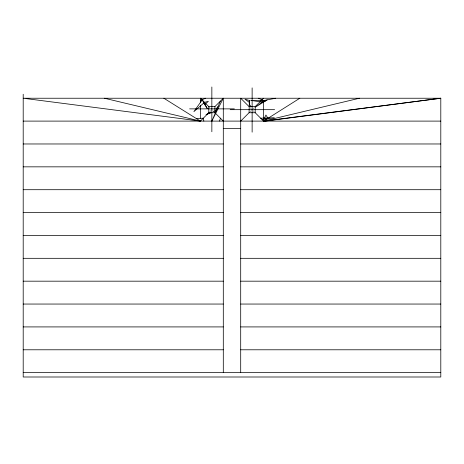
<?xml version="1.0" encoding="UTF-8"?>
<svg xmlns="http://www.w3.org/2000/svg" width="464" height="464" viewBox="0 0 464 464"><rect width="100%" height="100%" fill="white"/><g stroke="black" fill="none" stroke-linecap="round" stroke-linejoin="round"><path stroke-width="0.35" stroke-dasharray="2.32 1.74" d="M209.815 111.708L211.34 110.183M250.096 111.708L251.117 110.687M252.642 109.162L254.168 107.636M212.953 111.598L214.206 111.053M250.096 107.636L251.117 108.651M253.153 110.687L254.168 111.708M208.794 106.616L209.815 107.636M212.872 110.687L213.887 111.708"/><path stroke-width="0.7" d="M249.371 102.44L244.992 99.192L249.342 100.456L249.081 112.723L240.7 121.104M215.714 112.073L216.468 108.419L218.057 106.587M219.605 121.104L220.383 118.204L214.907 112.723L208.794 112.723L200.419 121.104L23.2 98.235L440.8 98.235L440.8 377L23.2 377L23.2 94.25M223.3 98.235L220.383 101.135L211.857 121.104L223.3 98.235L223.3 372.65M264.486 118.065L265.913 115.02L267.838 118.082M201.875 100.421L193.871 111.644L204.154 102.701L200.419 98.235L200.419 102.59M200.419 98.235L208.794 106.616L214.907 106.616L220.383 101.135M265.367 121.104L440.8 98.235L263.569 121.104L255.188 112.723L255.188 106.616L263.569 98.235M264.271 100.439L255.531 107.051L267.142 99.882M263.569 101.807L263.569 121.104L299.825 98.235M211.068 112.421L206.039 114.608L211.335 112.601M214.838 110.78L216.091 110.235M200.419 100.456L205.61 98.235M214.641 111.348L215.969 110.844M203.963 102.451L208.359 101.367L204.989 104.261L203.336 102.608L207.205 108.402L203.319 101.135M263.569 121.104L359.42 98.235M260.669 101.135L275.662 98.235M262.119 119.654L274.328 117.74L260.669 118.204M196.266 118.506L203.319 118.204L203.847 121.104M255.188 106.616L249.081 106.616L240.7 98.235L240.7 372.65M189.619 108.872L234.337 108.872M230.196 109.672L274.618 109.672M249.081 112.723L255.188 112.723M23.2 121.104L440.8 121.104M223.3 128.354L240.7 128.354M23.2 143.973L223.3 143.973M240.7 143.973L440.8 143.973M23.2 166.843L223.3 166.843M240.7 166.843L440.8 166.843M23.2 189.706L223.3 189.706M240.7 189.706L440.8 189.706M23.2 212.576L223.3 212.576M240.7 212.576L440.8 212.576M23.2 235.445L223.3 235.445M240.7 235.445L440.8 235.445M23.2 258.315L223.3 258.315M240.7 258.315L440.8 258.315M23.2 281.178L223.3 281.178M240.7 281.178L440.8 281.178M23.2 304.048L223.3 304.048M240.7 304.048L440.8 304.048M23.2 326.917L223.3 326.917M240.7 326.917L440.8 326.917M23.2 349.786L223.3 349.786M240.7 349.786L440.8 349.786M23.2 372.65L440.8 372.65M264.202 118.674L268.227 118.697M104.4 98.235L200.419 121.104L163.85 98.235M258.378 98.235L262.27 99.899M220.383 118.204L223.3 121.104M249.4 104.423L251.036 106.616M252.132 87.893L252.132 132.153M249.342 100.456L249.342 104.806M214.907 106.616L214.907 112.723M211.851 87L211.851 131.741M208.794 106.616L208.794 112.723M200.419 105.38L200.419 118.256M265.628 100.821L262.067 102.109L250.722 100.357L265.628 100.821"/></g></svg>
